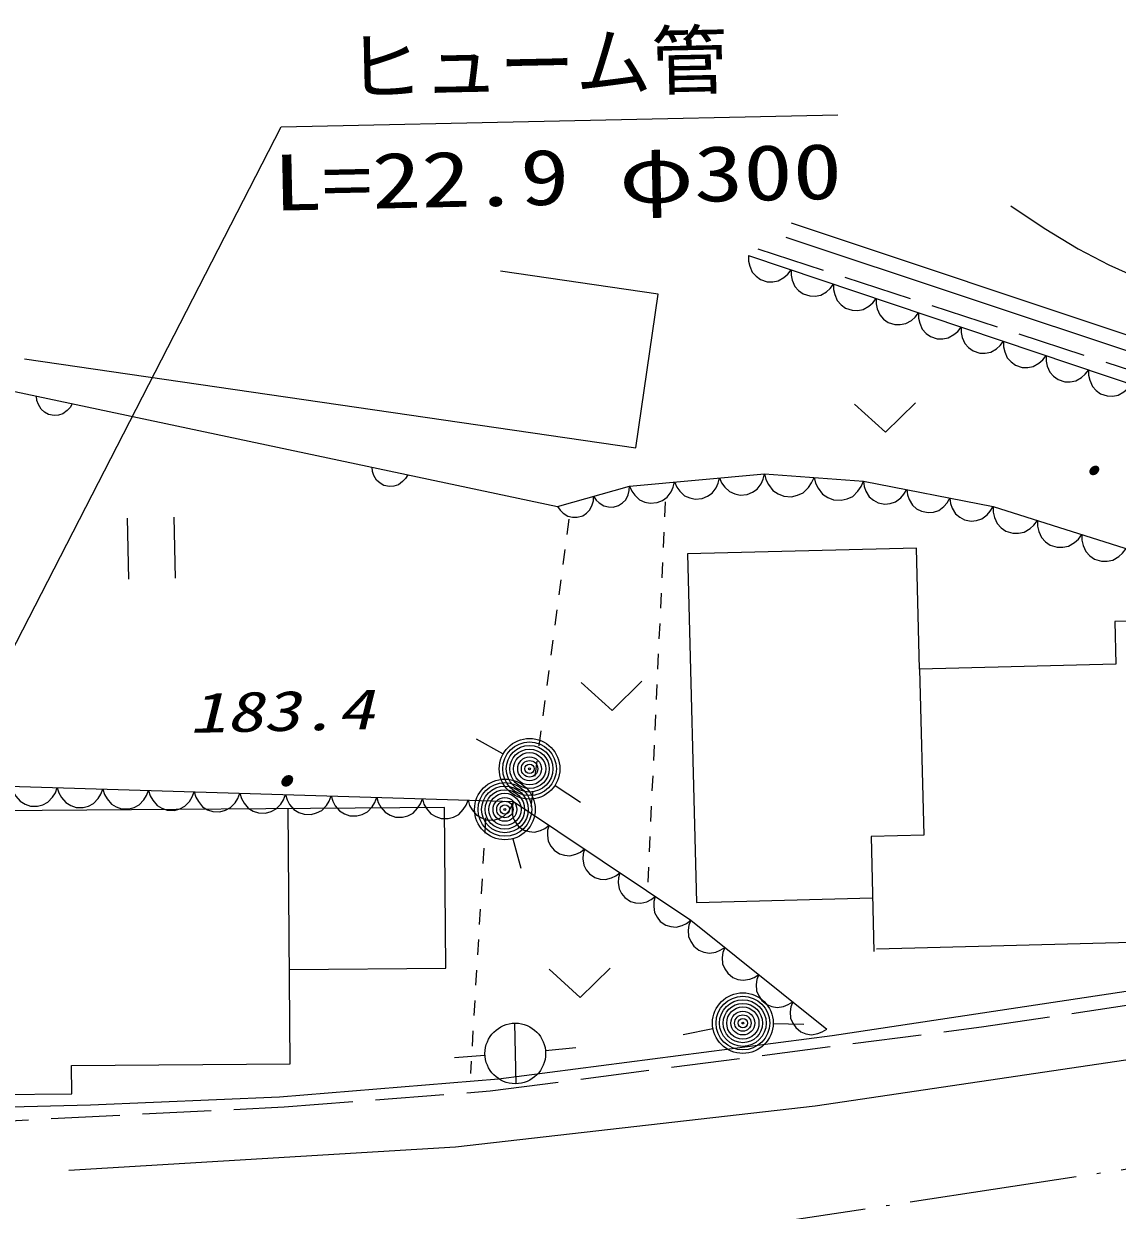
# Model space of a CAD drawing. Units: millimetres, scale not verified. Extents: x -48484 to 680000, y 20000 to 380000.
# Drawn here: x 214836 to 250707, y 260810 to 299740 of the extents above; entities that cross this region are included whole.
import ezdxf
from ezdxf.enums import TextEntityAlignment as Align

# ---------------------------------------------------------------- set-up
doc = ezdxf.new("R2010")
doc.units = ezdxf.units.MM
doc.header["$LTSCALE"] = 1000
for name, pattern in [('USER1', [1, 0.5, -0.5]), ('USER2', [3, 2.25, -0.75]), ('USER5', [7.000001, 5.508197, -0.688525, 0.114754, -0.688525])]:
    doc.linetypes.add(name, pattern=pattern)
for name, color, linetype, lineweight in [('S-BGD', 1, 'Continuous', 13), ('S-BGD-HTXT', 6, 'Continuous', 13), ('S-BMK', 3, 'USER5', 13)]:
    doc.layers.add(name, color=color, linetype=linetype, lineweight=lineweight)
doc.styles.add('ＭＳ ゴシック', font='')
doc.styles.get('ＭＳ ゴシック').set_extended_font_data('MS Gothic')

# ---------------------------------------------------------------- blocks, each defined once
blk = doc.blocks.new('BUHIN34')
at = {"layer": 'S-BGD'}
blk.add_lwpolyline([(-355, 659), (-480, 528), (-566, 380), (-642, 174), (-643, -14), (-609, -196), (-499, -400), (-366, -528), (-209, -631), (5, -682), (175, -688), (355, -659)], dxfattribs=at)
blk = doc.blocks.new('BUHIN35')
at = {"layer": 'S-BGD'}
blk.add_lwpolyline([(47, 698), (-117, 657), (-259, 582), (-421, 456), (-516, 308), (-579, 148), (-594, -69), (-552, -236), (-479, -395), (-335, -542), (-204, -631), (-47, -698)], dxfattribs=at)
blk = doc.blocks.new('BUHIN36')
at = {"layer": 'S-BGD'}
blk.add_lwpolyline([(107, 706), (-63, 678), (-214, 614), (-390, 500), (-498, 357), (-576, 200), (-610, -19), (-582, -193), (-521, -361), (-386, -523), (-261, -625), (-107, -706)], dxfattribs=at)
blk = doc.blocks.new('BUHIN37')
at = {"layer": 'S-BGD'}
blk.add_lwpolyline([(-440, 427), (-505, 294), (-535, 157), (-544, -23), (-498, -170), (-427, -303), (-290, -436), (-155, -503), (-7, -544), (173, -531), (306, -494), (440, -427)], dxfattribs=at)
blk = doc.blocks.new('BUHIN38')
at = {"layer": 'S-BGD'}
blk.add_lwpolyline([(-427, 605), (-535, 462), (-601, 306), (-651, 94), (-630, -91), (-575, -265), (-442, -453), (-296, -563), (-130, -645), (87, -669), (254, -655), (427, -605)], dxfattribs=at)
blk = doc.blocks.new('BUHIN39')
at = {"layer": 'S-BGD'}
blk.add_lwpolyline([(-354, 733), (-496, 597), (-597, 440), (-689, 219), (-699, 15), (-671, -184), (-561, -411), (-423, -557), (-257, -676), (-27, -741), (157, -756), (354, -733)], dxfattribs=at)
blk = doc.blocks.new('BUHIN40')
at = {"layer": 'S-BGD'}
blk.add_lwpolyline([(-233, 683), (-373, 578), (-478, 451), (-583, 266), (-613, 88), (-610, -90), (-538, -302), (-432, -445), (-298, -567), (-103, -649), (57, -682), (233, -683)], dxfattribs=at)
blk = doc.blocks.new('BUHIN41')
at = {"layer": 'S-BGD'}
blk.add_lwpolyline([(-165, 744), (-324, 651), (-449, 529), (-581, 348), (-634, 164), (-651, -23), (-600, -254), (-505, -416), (-380, -560), (-184, -669), (-20, -723), (165, -744)], dxfattribs=at)
blk = doc.blocks.new('BUHIN48')
at = {"layer": 'S-BGD'}
blk.add_lwpolyline([(-146, 721), (-300, 633), (-424, 518), (-554, 346), (-608, 170), (-628, -11), (-583, -234), (-495, -393), (-376, -534), (-189, -642), (-32, -697), (146, -721)], dxfattribs=at)
blk = doc.blocks.new('BUHIN192')
at = {"layer": 'S-BGD'}
blk.add_lwpolyline([(186, -570), (40, -568), (-94, -535), (-255, -468), (-364, -365), (-448, -244), (-505, -67), (-509, 80), (-481, 228), (-392, 380), (-303, 485), (-186, 570)], dxfattribs=at)
blk = doc.blocks.new('BUHIN282')
at = {"layer": 'S-BGD'}
for radius in [995, 880, 765, 645, 530, 390, 270, 155, 30]:
    blk.add_circle((0, 0), radius, dxfattribs=at)
blk = doc.blocks.new('BUHIN283')
at = {"layer": 'S-BGD'}
blk.add_line((851, 516), (-851, -516), dxfattribs=at)
blk.add_circle((0, 0), 995, dxfattribs=at)
blk = doc.blocks.new('BUHIN284')
at = {"layer": 'S-BGD'}
for p, q in [((456, 1177), (-1254, 140)), ((-458, -1173), (1252, -136))]:
    blk.add_line(p, q, dxfattribs=at)
blk = doc.blocks.new('BUHIN286')
at = {"layer": 'S-BGD'}
blk.add_lwpolyline([(-112, 1101), (-402, -244), (925, -609)], dxfattribs=at)

msp = doc.modelspace()

# ---------------------------------------------------------------- linework, layer by layer
at = {"layer": 'S-BGD'}
for p, q in [((240006, 293202), (256717, 287638)), ((256560, 287164), (239848, 292727)), ((238615, 292133), (255345, 286508)), ((235645, 290863), (230474, 291617)), ((234910, 285823), (235645, 290863)), ((210341, 288558), (232350, 283900)), ((214865, 288746), (234910, 285823)), ((234709, 284569), (239136, 284974)), ((239136, 284974), (242384, 284734)), ((242384, 284734), (246632, 283897)), ((232350, 283900), (234709, 284569)), ((246632, 283897), (252449, 282061)), ((244121, 282538), (236608, 282343)), ((236608, 282343), (236904, 270913)), ((244224, 278564), (244121, 282538)), ((255076, 280242), (250626, 280127)), ((250626, 280127), (250662, 278731)), ((250662, 278731), (244224, 278564)), ((244224, 278564), (244365, 273118)), ((240798, 264242), (332437, 277776)), ((230556, 275782), (229684, 276271)), ((212944, 274766), (230907, 274223)), ((232267, 274748), (233105, 274203)), ((230907, 274223), (236716, 270324)), ((228641, 274030), (204105, 273843)), ((223573, 265619), (223508, 273991)), ((228681, 268749), (228641, 274030)), ((230883, 272996), (231147, 272031)), ((244365, 273118), (242630, 273073)), ((242630, 273073), (242727, 269302)), ((236904, 270913), (242682, 271063)), ((236716, 270324), (241177, 266757)), ((242809, 269388), (260858, 269856)), ((241358, 266549), (258907, 269181)), ((223549, 268710), (228681, 268749)), ((237444, 266758), (236463, 266565)), ((239425, 266935), (240425, 266918)), ((230415, 265124), (241358, 266549)), ((231956, 266054), (232951, 266153)), ((216402, 265564), (223573, 265619)), ((216409, 264626), (216402, 265564)), ((229963, 265884), (228966, 265814)), ((223222, 264531), (230415, 265124)), ((204175, 264533), (216409, 264626)), ((217025, 264273), (223222, 264531)), ((201558, 263878), (217025, 264273)), ((228996, 262890), (240798, 264242)), ((216320, 262125), (228996, 262890))]:
    msp.add_line(p, q, dxfattribs=at)
at = {"layer": 'S-BGD', "linetype": 'USER2'}
for p, q in [((238918, 292353), (256756, 286542)), ((246254, 266826), (258433, 268653)), ((230139, 264726), (246254, 266826)), ((223384, 264205), (230139, 264726)), ((212744, 263664), (223384, 264205))]:
    msp.add_line(p, q, dxfattribs=at)
at = {"layer": 'S-BGD', "linetype": 'USER1'}
for p, q in [((235880, 284057), (235301, 271421)), ((232722, 283480), (231454, 273942)), ((229988, 273684), (229488, 265295))]:
    msp.add_line(p, q, dxfattribs=at)
at = {"layer": 'S-BGD'}
msp.add_lwpolyline([(247221, 293761), (248310, 293032), (249427, 292356), (250434, 291831), (251479, 291354)], dxfattribs=at)
at = {"layer": 'S-BGD-HTXT'}
for p, q in [((223279, 296361), (241545, 296753)), ((205529, 261808), (223279, 296361))]:
    msp.add_line(p, q, dxfattribs=at)
at = {"layer": 'S-BMK'}
msp.add_line((230075, 258978), (268944, 264898), dxfattribs=at)
msp.add_arc((210662, 406797), 149088, 254.67798, 277.48206, dxfattribs=at)

# ---------------------------------------------------------------- block references
at = {"rotation": 60}
for name, p in [('BUHIN48', (239312, 291898)), ('BUHIN48', (240706, 291430)), ('BUHIN48', (242100, 290961)), ('BUHIN48', (243495, 290492)), ('BUHIN48', (244889, 290023)), ('BUHIN48', (246283, 289555)), ('BUHIN48', (247677, 289086)), ('BUHIN48', (249072, 288617)), ('BUHIN48', (250466, 288148)), ('BUHIN286', (243095, 286804)), ('BUHIN192', (215843, 287394)), ('BUHIN192', (226848, 285064)), ('BUHIN38', (236922, 284772)), ('BUHIN38', (238398, 284906)), ('BUHIN39', (239948, 284914)), ('BUHIN39', (241572, 284794)), ('BUHIN37', (234119, 284402)), ('BUHIN38', (235446, 284637)), ('BUHIN40', (243092, 284594)), ('BUHIN37', (232940, 284067)), ('BUHIN40', (244508, 284315)), ('BUHIN40', (245924, 284036)), ('BUHIN284', (219024, 282536)), ('BUHIN41', (247359, 283667)), ('BUHIN41', (248814, 283208)), ('BUHIN41', (250268, 282749)), ('BUHIN286', (234127, 277674)), ('BUHIN282', (231429, 275294)), ('BUHIN34', (215190, 274698)), ('BUHIN34', (216686, 274653)), ('BUHIN34', (218183, 274608)), ('BUHIN282', (230620, 273961)), ('BUHIN34', (219680, 274562)), ('BUHIN34', (221177, 274517)), ('BUHIN34', (222674, 274472)), ('BUHIN34', (224171, 274427)), ('BUHIN34', (225668, 274381)), ('BUHIN34', (227165, 274336)), ('BUHIN34', (228662, 274291)), ('BUHIN34', (230158, 274245)), ('BUHIN35', (231488, 273833)), ('BUHIN35', (232650, 273053)), ('BUHIN35', (233812, 272273)), ('BUHIN35', (234973, 271494)), ('BUHIN35', (236135, 270714)), ('BUHIN36', (237274, 269878)), ('BUHIN286', (233084, 268262)), ('BUHIN36', (238389, 268986)), ('BUHIN282', (238425, 266952)), ('BUHIN36', (239504, 268095)), ('BUHIN36', (240620, 267203)), ('BUHIN283', (230961, 265954))]:
    msp.add_blockref(name, p, dxfattribs=at)

# ---------------------------------------------------------------- texts
at = {"layer": 'S-BGD', "style": 'ＭＳ ゴシック', "oblique": 15}
for height, p in [(1100, (249071, 284165)), (1320, (222421, 273796))]:
    msp.add_text('・', height=height, rotation=1.2, dxfattribs=at).set_placement(p, align=Align.BOTTOM_LEFT)
at = {"layer": 'S-BGD', "style": 'ＭＳ ゴシック', "oblique": 15, "width": 1.35}
msp.add_text('183.4', height=1320, rotation=1.2, dxfattribs=at).set_placement((220277, 276075), align=Align.BOTTOM_LEFT)
at = {"layer": 'S-BGD-HTXT', "style": 'ＭＳ ゴシック'}
msp.add_text('ヒューム管', height=1833, rotation=1.2, dxfattribs=at).set_placement((225457, 296838), align=Align.BOTTOM_LEFT)
at = {"layer": 'S-BGD-HTXT', "style": 'ＭＳ ゴシック', "width": 1.3}
msp.add_text('L=22.9 φ300', height=1833, rotation=1.2, dxfattribs=at).set_placement((223041, 293055), align=Align.BOTTOM_LEFT)

doc.saveas('drawing.dxf')
